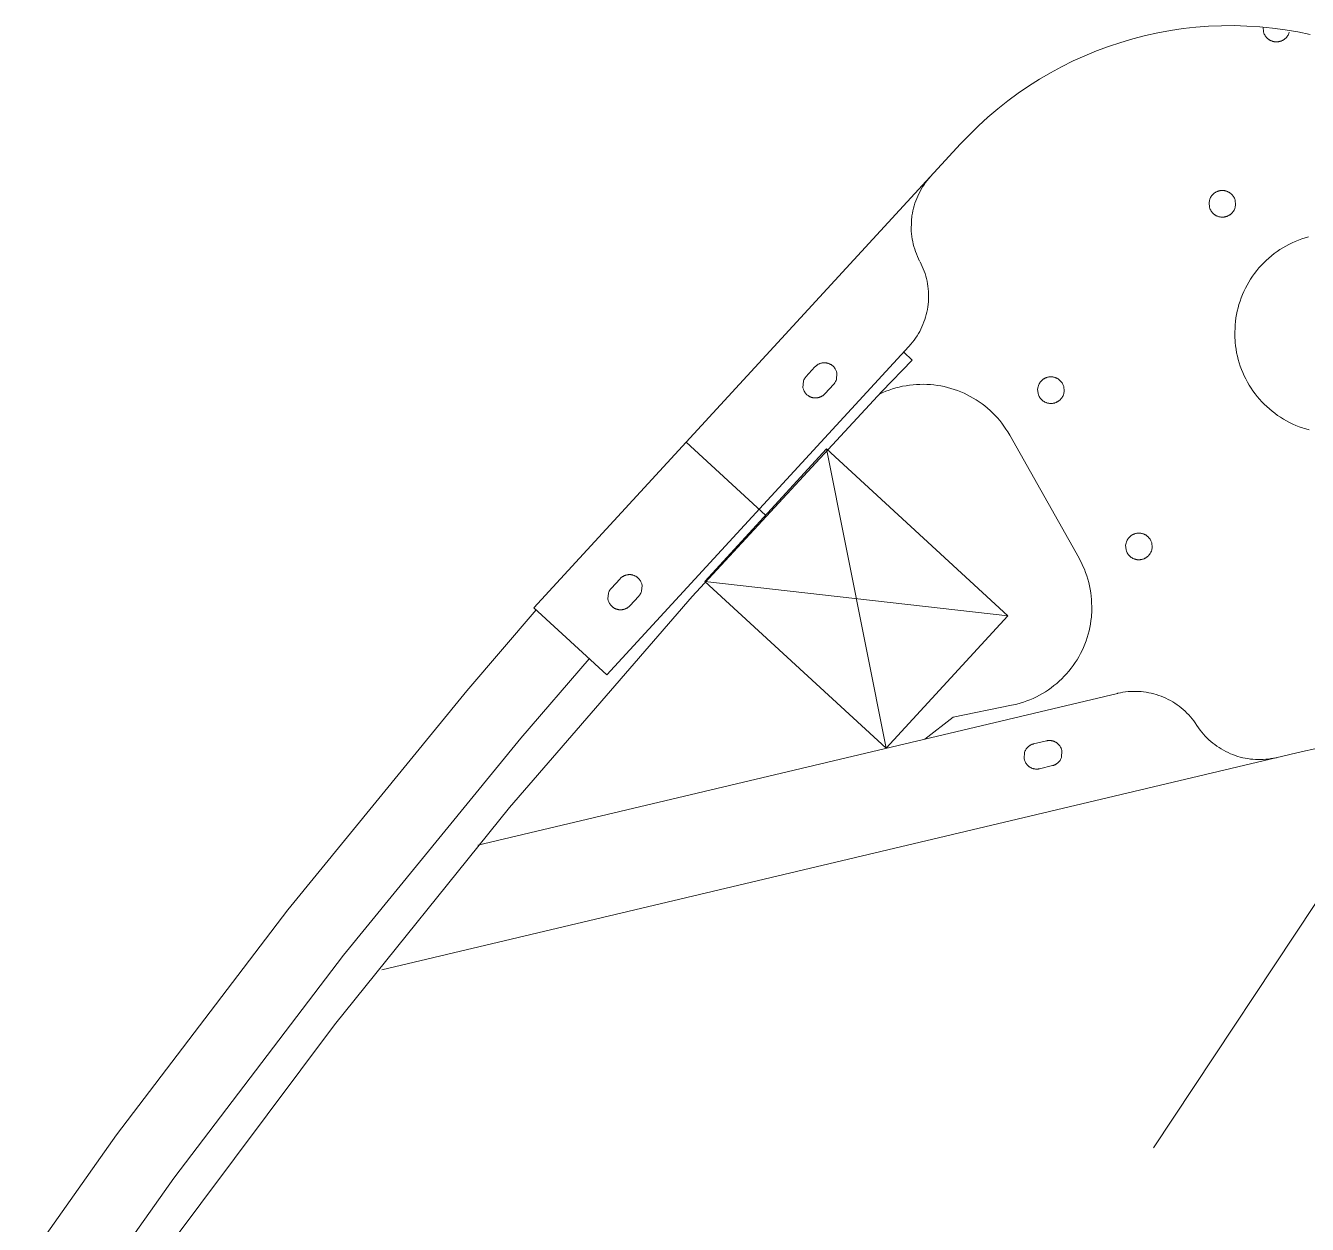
# Model space of a CAD drawing. Header units: metres. Extents: x 268878 to 269469, y 6087458 to 6088814.
# Drawn here: x 269155.361 to 269156.323, y 6087917.713 to 6087918.613 of the extents above; entities that cross this region are included whole.
import ezdxf

# ---------------------------------------------------------------- set-up
doc = ezdxf.new("R2010")
doc.units = ezdxf.units.M
doc.linetypes.add('DASHED2', pattern=[0.375, 0.25, -0.125])
doc.layers.add('Cadastre Developer_SP_NEW', color=2, linetype='Continuous', lineweight=5)

msp = doc.modelspace()

# ---------------------------------------------------------------- linework, layer by layer
at = {"layer": 'Cadastre Developer_SP_NEW', "color": 251, "linetype": 'DASHED2', "lineweight": 0}
msp.add_line((269156.75996, 6087918.60412), (269154.31987, 6087914.92287), dxfattribs=at)
at = {"layer": 'Cadastre Developer_SP_NEW', "color": 251, "linetype": 'Continuous', "lineweight": 0}
for p, q in [((269155.7424, 6087918.17567), (269156.06268, 6087918.52374)), ((269155.79715, 6087918.1253), (269156.02399, 6087918.37181)), ((269156.02634, 6087918.36147), (269156.02007, 6087918.36755)), ((269155.91644, 6087918.24519), (269155.85684, 6087918.30003)), ((269155.87074, 6087918.19552), (269155.96215, 6087918.29486)), ((269155.96215, 6087918.29486), (269156.09828, 6087918.16959)), ((269156.00687, 6087918.07025), (269155.96215, 6087918.29486)), ((269156.09828, 6087918.16959), (269155.87074, 6087918.19552)), ((269156.00687, 6087918.07025), (269155.87074, 6087918.19552)), ((269155.7424, 6087918.17567), (269155.79715, 6087918.1253)), ((269156.09828, 6087918.16959), (269156.00687, 6087918.07025)), ((269156.18048, 6087918.11148), (269155.70046, 6087917.99767)), ((269156.31927, 6087918.06793), (269155.62843, 6087917.90412)), ((269156.31931, 6087918.06794), (269156.31927, 6087918.06793))]:
    msp.add_line(p, q, dxfattribs=at)
for points in [[(269156.32515, 6087918.60588, 0), (269156.31574, 6087918.60782, 0), (269156.30628, 6087918.60942, 0), (269156.29677, 6087918.61069, 0), (269156.28721, 6087918.61164, 0), (269156.27763, 6087918.61224, 0), (269156.26804, 6087918.61251, 0), (269156.25844, 6087918.61245, 0), (269156.24885, 6087918.61205, 0), (269156.23928, 6087918.61132, 0), (269156.22974, 6087918.61025, 0), (269156.22024, 6087918.60886, 0), (269156.2108, 6087918.60713, 0), (269156.20142, 6087918.60507, 0), (269156.19213, 6087918.60269, 0), (269156.18292, 6087918.59998, 0), (269156.17381, 6087918.59695, 0), (269156.16481, 6087918.59361, 0), (269156.15593, 6087918.58996, 0), (269156.14719, 6087918.586, 0), (269156.13859, 6087918.58173, 0), (269156.13015, 6087918.57717, 0), (269156.12186, 6087918.57231, 0), (269156.11376, 6087918.56717, 0), (269156.10584, 6087918.56176, 0), (269156.09811, 6087918.55606, 0), (269156.09058, 6087918.5501, 0), (269156.08327, 6087918.54388, 0), (269156.07618, 6087918.53742, 0), (269156.06932, 6087918.5307, 0), (269156.0627, 6087918.52375, 0), (269156.06268, 6087918.52374, 0)], [(269156.28984, 6087918.61141, 0), (269156.28982, 6087918.61124, 0), (269156.28979, 6087918.6109, 0), (269156.28978, 6087918.61055, 0), (269156.28978, 6087918.6102, 0), (269156.28979, 6087918.60985, 0), (269156.28981, 6087918.6095, 0), (269156.28985, 6087918.60915, 0), (269156.28989, 6087918.60881, 0), (269156.28995, 6087918.60846, 0), (269156.29002, 6087918.60812, 0), (269156.29011, 6087918.60778, 0), (269156.2902, 6087918.60745, 0), (269156.29031, 6087918.60711, 0), (269156.29043, 6087918.60679, 0), (269156.29056, 6087918.60646, 0), (269156.2907, 6087918.60614, 0), (269156.29085, 6087918.60583, 0), (269156.29101, 6087918.60552, 0), (269156.29118, 6087918.60522, 0), (269156.29137, 6087918.60492, 0), (269156.29156, 6087918.60463, 0), (269156.29177, 6087918.60435, 0), (269156.29198, 6087918.60407, 0), (269156.2922, 6087918.6038, 0), (269156.29243, 6087918.60354, 0), (269156.29268, 6087918.60329, 0), (269156.29293, 6087918.60304, 0), (269156.29318, 6087918.60281, 0), (269156.29345, 6087918.60258, 0), (269156.29372, 6087918.60237, 0), (269156.29401, 6087918.60216, 0), (269156.29429, 6087918.60197, 0), (269156.29459, 6087918.60178, 0), (269156.29489, 6087918.6016, 0), (269156.2952, 6087918.60144, 0), (269156.29551, 6087918.60128, 0), (269156.29583, 6087918.60114, 0), (269156.29615, 6087918.60101, 0), (269156.29648, 6087918.60089, 0), (269156.29681, 6087918.60078, 0), (269156.29715, 6087918.60068, 0), (269156.29749, 6087918.60059, 0), (269156.29783, 6087918.60052, 0), (269156.29817, 6087918.60046, 0), (269156.29852, 6087918.60041, 0), (269156.29886, 6087918.60037, 0), (269156.29921, 6087918.60034, 0), (269156.29956, 6087918.60033, 0), (269156.29991, 6087918.60033, 0), (269156.30026, 6087918.60034, 0), (269156.30061, 6087918.60036, 0), (269156.30095, 6087918.6004, 0), (269156.3013, 6087918.60044, 0), (269156.30164, 6087918.6005, 0), (269156.30198, 6087918.60057, 0), (269156.30232, 6087918.60066, 0), (269156.30266, 6087918.60075, 0), (269156.30299, 6087918.60086, 0), (269156.30332, 6087918.60098, 0), (269156.30364, 6087918.60111, 0), (269156.30396, 6087918.60125, 0), (269156.30428, 6087918.6014, 0), (269156.30459, 6087918.60156, 0), (269156.30489, 6087918.60173, 0), (269156.30519, 6087918.60192, 0), (269156.30548, 6087918.60211, 0), (269156.30576, 6087918.60231, 0), (269156.30604, 6087918.60253, 0), (269156.30631, 6087918.60275, 0), (269156.30657, 6087918.60298, 0), (269156.30682, 6087918.60323, 0), (269156.30706, 6087918.60348, 0), (269156.3073, 6087918.60373, 0), (269156.30752, 6087918.604, 0), (269156.30774, 6087918.60427, 0), (269156.30794, 6087918.60456, 0), (269156.30814, 6087918.60484, 0), (269156.30833, 6087918.60514, 0), (269156.3085, 6087918.60544, 0), (269156.30867, 6087918.60575, 0), (269156.30882, 6087918.60606, 0), (269156.30897, 6087918.60638, 0), (269156.3091, 6087918.6067, 0), (269156.30922, 6087918.60703, 0), (269156.30933, 6087918.60736, 0), (269156.30943, 6087918.6077, 0), (269156.30951, 6087918.60804, 0), (269156.30959, 6087918.60838, 0), (269156.30965, 6087918.60872, 0), (269156.30967, 6087918.60888, 0)], [(269156.04034, 6087918.49946, 0), (269156.04013, 6087918.49923, 0), (269156.03885, 6087918.49777, 0), (269156.03762, 6087918.49626, 0), (269156.03644, 6087918.49472, 0), (269156.03532, 6087918.49313, 0), (269156.03425, 6087918.49151, 0), (269156.03324, 6087918.48985, 0), (269156.03229, 6087918.48816, 0), (269156.0314, 6087918.48643, 0), (269156.03057, 6087918.48467, 0), (269156.0298, 6087918.48289, 0), (269156.0291, 6087918.48108, 0), (269156.02845, 6087918.47925, 0), (269156.02788, 6087918.47739, 0), (269156.02736, 6087918.47552, 0), (269156.02692, 6087918.47363, 0), (269156.02654, 6087918.47172, 0), (269156.02622, 6087918.46981, 0), (269156.02598, 6087918.46788, 0), (269156.0258, 6087918.46595, 0), (269156.02568, 6087918.46401, 0), (269156.02564, 6087918.46207, 0), (269156.02566, 6087918.46012, 0), (269156.02576, 6087918.45818, 0), (269156.02591, 6087918.45625, 0), (269156.02614, 6087918.45432, 0), (269156.02644, 6087918.4524, 0), (269156.0268, 6087918.45049, 0), (269156.02722, 6087918.4486, 0), (269156.02772, 6087918.44672, 0), (269156.02827, 6087918.44486, 0), (269156.0289, 6087918.44302, 0), (269156.02958, 6087918.4412, 0), (269156.03033, 6087918.43941, 0), (269156.03114, 6087918.43764, 0), (269156.03202, 6087918.43591, 0), (269156.03216, 6087918.43563, 0)], [(269156.25612, 6087918.46931, 0), (269156.25628, 6087918.46926, 0), (269156.25662, 6087918.46916, 0), (269156.25696, 6087918.46908, 0), (269156.2573, 6087918.46901, 0), (269156.25764, 6087918.46895, 0), (269156.25799, 6087918.4689, 0), (269156.25834, 6087918.46886, 0), (269156.25868, 6087918.46884, 0), (269156.25903, 6087918.46883, 0), (269156.25938, 6087918.46883, 0), (269156.25973, 6087918.46885, 0), (269156.26008, 6087918.46887, 0), (269156.26043, 6087918.46891, 0), (269156.26077, 6087918.46896, 0), (269156.26112, 6087918.46902, 0), (269156.26146, 6087918.46909, 0), (269156.2618, 6087918.46918, 0), (269156.26213, 6087918.46928, 0), (269156.26246, 6087918.46939, 0), (269156.26279, 6087918.46951, 0), (269156.26311, 6087918.46964, 0), (269156.26343, 6087918.46978, 0), (269156.26374, 6087918.46994, 0), (269156.26405, 6087918.4701, 0), (269156.26435, 6087918.47028, 0), (269156.26465, 6087918.47046, 0), (269156.26494, 6087918.47066, 0), (269156.26522, 6087918.47086, 0), (269156.26549, 6087918.47108, 0), (269156.26576, 6087918.47131, 0), (269156.26602, 6087918.47154, 0), (269156.26627, 6087918.47178, 0), (269156.26651, 6087918.47204, 0), (269156.26674, 6087918.4723, 0), (269156.26697, 6087918.47256, 0), (269156.26718, 6087918.47284, 0), (269156.26738, 6087918.47312, 0), (269156.26758, 6087918.47341, 0), (269156.26776, 6087918.47371, 0), (269156.26794, 6087918.47401, 0), (269156.2681, 6087918.47432, 0), (269156.26825, 6087918.47464, 0), (269156.26839, 6087918.47496, 0), (269156.26852, 6087918.47528, 0), (269156.26864, 6087918.47561, 0), (269156.26875, 6087918.47594, 0), (269156.26884, 6087918.47628, 0), (269156.26892, 6087918.47662, 0), (269156.269, 6087918.47696, 0), (269156.26905, 6087918.4773, 0), (269156.2691, 6087918.47765, 0), (269156.26914, 6087918.47799, 0), (269156.26916, 6087918.47834, 0), (269156.26917, 6087918.47869, 0), (269156.26917, 6087918.47904, 0), (269156.26916, 6087918.47939, 0), (269156.26913, 6087918.47974, 0), (269156.26909, 6087918.48008, 0), (269156.26904, 6087918.48043, 0), (269156.26898, 6087918.48077, 0), (269156.26891, 6087918.48111, 0), (269156.26882, 6087918.48145, 0), (269156.26872, 6087918.48179, 0), (269156.26862, 6087918.48212, 0), (269156.26849, 6087918.48245, 0), (269156.26836, 6087918.48277, 0), (269156.26822, 6087918.48309, 0), (269156.26807, 6087918.4834, 0), (269156.2679, 6087918.48371, 0), (269156.26772, 6087918.48401, 0), (269156.26754, 6087918.48431, 0), (269156.26734, 6087918.48459, 0), (269156.26714, 6087918.48488, 0), (269156.26692, 6087918.48515, 0), (269156.2667, 6087918.48542, 0), (269156.26646, 6087918.48568, 0), (269156.26622, 6087918.48593, 0), (269156.26597, 6087918.48617, 0), (269156.2657, 6087918.4864, 0), (269156.26544, 6087918.48662, 0), (269156.26516, 6087918.48684, 0), (269156.26488, 6087918.48704, 0), (269156.26459, 6087918.48724, 0), (269156.26429, 6087918.48742, 0), (269156.26399, 6087918.48759, 0), (269156.26368, 6087918.48776, 0), (269156.26337, 6087918.48791, 0), (269156.26305, 6087918.48805, 0), (269156.26272, 6087918.48818, 0), (269156.26239, 6087918.4883, 0), (269156.26206, 6087918.4884, 0), (269156.26172, 6087918.4885, 0), (269156.26139, 6087918.48858, 0), (269156.26104, 6087918.48865, 0), (269156.2607, 6087918.48871, 0), (269156.26035, 6087918.48876, 0), (269156.26001, 6087918.48879, 0), (269156.25966, 6087918.48882, 0), (269156.25931, 6087918.48883, 0), (269156.25896, 6087918.48883, 0), (269156.25861, 6087918.48881, 0), (269156.25826, 6087918.48879, 0), (269156.25792, 6087918.48875, 0), (269156.25757, 6087918.4887, 0), (269156.25723, 6087918.48864, 0), (269156.25689, 6087918.48856, 0), (269156.25655, 6087918.48848, 0), (269156.25621, 6087918.48838, 0), (269156.25588, 6087918.48827, 0), (269156.25555, 6087918.48815, 0), (269156.25523, 6087918.48802, 0), (269156.25491, 6087918.48788, 0), (269156.2546, 6087918.48772, 0), (269156.25429, 6087918.48756, 0), (269156.25399, 6087918.48738, 0), (269156.2537, 6087918.4872, 0), (269156.25341, 6087918.487, 0), (269156.25312, 6087918.48679, 0), (269156.25285, 6087918.48658, 0), (269156.25258, 6087918.48635, 0), (269156.25233, 6087918.48612, 0), (269156.25208, 6087918.48587, 0), (269156.25183, 6087918.48562, 0), (269156.2516, 6087918.48536, 0), (269156.25138, 6087918.48509, 0), (269156.25116, 6087918.48482, 0), (269156.25096, 6087918.48454, 0), (269156.25077, 6087918.48425, 0), (269156.25058, 6087918.48395, 0), (269156.25041, 6087918.48365, 0), (269156.25025, 6087918.48334, 0), (269156.25009, 6087918.48302, 0), (269156.24995, 6087918.4827, 0), (269156.24982, 6087918.48238, 0), (269156.2497, 6087918.48205, 0), (269156.2496, 6087918.48172, 0), (269156.2495, 6087918.48138, 0), (269156.24942, 6087918.48104, 0), (269156.24935, 6087918.4807, 0), (269156.24929, 6087918.48036, 0), (269156.24924, 6087918.48001, 0), (269156.24921, 6087918.47966, 0), (269156.24918, 6087918.47932, 0), (269156.24917, 6087918.47897, 0), (269156.24917, 6087918.47862, 0), (269156.24919, 6087918.47827, 0), (269156.24921, 6087918.47792, 0), (269156.24925, 6087918.47757, 0), (269156.2493, 6087918.47723, 0), (269156.24936, 6087918.47689, 0), (269156.24944, 6087918.47654, 0), (269156.24952, 6087918.47621, 0), (269156.24962, 6087918.47587, 0), (269156.24973, 6087918.47554, 0), (269156.24985, 6087918.47521, 0), (269156.24998, 6087918.47489, 0), (269156.25012, 6087918.47457, 0), (269156.25028, 6087918.47426, 0), (269156.25044, 6087918.47395, 0), (269156.25062, 6087918.47365, 0), (269156.25081, 6087918.47335, 0), (269156.251, 6087918.47306, 0), (269156.25121, 6087918.47278, 0), (269156.25142, 6087918.47251, 0), (269156.25165, 6087918.47224, 0), (269156.25188, 6087918.47198, 0), (269156.25213, 6087918.47173, 0), (269156.25238, 6087918.47149, 0), (269156.25264, 6087918.47126, 0), (269156.25291, 6087918.47103, 0), (269156.25318, 6087918.47082, 0), (269156.25347, 6087918.47062, 0), (269156.25376, 6087918.47042, 0), (269156.25405, 6087918.47024, 0), (269156.25436, 6087918.47007, 0), (269156.25466, 6087918.4699, 0), (269156.25498, 6087918.46975, 0), (269156.2553, 6087918.46961, 0), (269156.25562, 6087918.46948, 0), (269156.25595, 6087918.46936, 0), (269156.25612, 6087918.46931, 0)], [(269156.3238, 6087918.45406, 0), (269156.32128, 6087918.45333, 0), (269156.31879, 6087918.45251, 0), (269156.31634, 6087918.45161, 0), (269156.31391, 6087918.45062, 0), (269156.31153, 6087918.44954, 0), (269156.30918, 6087918.44839, 0), (269156.30687, 6087918.44715, 0), (269156.30461, 6087918.44583, 0), (269156.30239, 6087918.44444, 0), (269156.30023, 6087918.44296, 0), (269156.29812, 6087918.44142, 0), (269156.29606, 6087918.4398, 0), (269156.29406, 6087918.43811, 0), (269156.29212, 6087918.43635, 0), (269156.29024, 6087918.43452, 0), (269156.28843, 6087918.43263, 0), (269156.28669, 6087918.43068, 0), (269156.28501, 6087918.42867, 0), (269156.28341, 6087918.4266, 0), (269156.28188, 6087918.42448, 0), (269156.28042, 6087918.4223, 0), (269156.27904, 6087918.42008, 0), (269156.27774, 6087918.41781, 0), (269156.27652, 6087918.41549, 0), (269156.27538, 6087918.41313, 0), (269156.27433, 6087918.41074, 0), (269156.27335, 6087918.40831, 0), (269156.27247, 6087918.40584, 0), (269156.27167, 6087918.40335, 0), (269156.27096, 6087918.40083, 0), (269156.27033, 6087918.39829, 0), (269156.2698, 6087918.39573, 0), (269156.26935, 6087918.39315, 0), (269156.269, 6087918.39055, 0), (269156.26873, 6087918.38795, 0), (269156.26856, 6087918.38534, 0), (269156.26848, 6087918.38272, 0), (269156.26849, 6087918.3801, 0), (269156.26859, 6087918.37749, 0), (269156.26878, 6087918.37488, 0), (269156.26906, 6087918.37227, 0), (269156.26944, 6087918.36968, 0), (269156.2699, 6087918.36711, 0), (269156.27045, 6087918.36455, 0), (269156.2711, 6087918.36201, 0), (269156.27183, 6087918.3595, 0), (269156.27265, 6087918.35701, 0), (269156.27355, 6087918.35455, 0), (269156.27454, 6087918.35213, 0), (269156.27561, 6087918.34974, 0), (269156.27677, 6087918.34739, 0), (269156.27801, 6087918.34509, 0), (269156.27932, 6087918.34282, 0), (269156.28072, 6087918.34061, 0), (269156.28219, 6087918.33844, 0), (269156.28374, 6087918.33633, 0), (269156.28536, 6087918.33427, 0), (269156.28705, 6087918.33227, 0), (269156.28881, 6087918.33034, 0), (269156.29063, 6087918.32846, 0), (269156.29252, 6087918.32665, 0), (269156.29447, 6087918.3249, 0), (269156.29648, 6087918.32323, 0), (269156.29855, 6087918.32162, 0), (269156.30068, 6087918.32009, 0), (269156.30285, 6087918.31864, 0), (269156.30508, 6087918.31726, 0), (269156.30735, 6087918.31596, 0), (269156.30967, 6087918.31474, 0), (269156.31202, 6087918.3136, 0), (269156.31442, 6087918.31254, 0), (269156.31685, 6087918.31157, 0), (269156.31931, 6087918.31068, 0), (269156.32055, 6087918.31027, 0)], [(269156.02399, 6087918.37181, 0), (269156.0242, 6087918.37204, 0), (269156.02548, 6087918.3735, 0), (269156.02671, 6087918.375, 0), (269156.02789, 6087918.37655, 0), (269156.02901, 6087918.37813, 0), (269156.03007, 6087918.37976, 0), (269156.03108, 6087918.38142, 0), (269156.03203, 6087918.38311, 0), (269156.03292, 6087918.38484, 0), (269156.03376, 6087918.38659, 0), (269156.03452, 6087918.38838, 0), (269156.03523, 6087918.39019, 0), (269156.03587, 6087918.39202, 0), (269156.03645, 6087918.39387, 0), (269156.03696, 6087918.39575, 0), (269156.03741, 6087918.39764, 0), (269156.03779, 6087918.39954, 0), (269156.0381, 6087918.40146, 0), (269156.03835, 6087918.40339, 0), (269156.03853, 6087918.40532, 0), (269156.03864, 6087918.40726, 0), (269156.03868, 6087918.4092, 0), (269156.03866, 6087918.41114, 0), (269156.03857, 6087918.41308, 0), (269156.03841, 6087918.41502, 0), (269156.03818, 6087918.41695, 0), (269156.03789, 6087918.41887, 0), (269156.03753, 6087918.42078, 0), (269156.0371, 6087918.42267, 0), (269156.03661, 6087918.42455, 0), (269156.03605, 6087918.42641, 0), (269156.03543, 6087918.42825, 0), (269156.03474, 6087918.43007, 0), (269156.03399, 6087918.43186, 0), (269156.03318, 6087918.43362, 0), (269156.03231, 6087918.43536, 0), (269156.03216, 6087918.43563, 0)], [(269154.032, 6087914.74309, 0), (269154.83016, 6087916.57693, 0), (269154.84333, 6087916.60697, 0), (269154.93129, 6087916.79703, 0), (269155.02583, 6087916.98391, 0), (269155.12683, 6087917.16737, 0), (269155.23417, 6087917.3472, 0), (269155.34773, 6087917.52317, 0), (269155.46735, 6087917.69507, 0), (269155.59291, 6087917.8627, 0), (269155.72423, 6087918.02583, 0), (269155.86117, 6087918.18429, 0), (269156.00356, 6087918.33787, 0), (269156.02634, 6087918.36147, 0)], [(269155.96087, 6087918.33624, 0), (269155.96075, 6087918.33612, 0), (269155.96052, 6087918.33588, 0), (269155.96027, 6087918.33565, 0), (269155.96002, 6087918.33543, 0), (269155.95976, 6087918.33522, 0), (269155.9595, 6087918.33501, 0), (269155.95923, 6087918.33482, 0), (269155.95895, 6087918.33464, 0), (269155.95866, 6087918.33446, 0), (269155.95837, 6087918.3343, 0), (269155.95807, 6087918.33414, 0), (269155.95777, 6087918.334, 0), (269155.95746, 6087918.33387, 0), (269155.95715, 6087918.33375, 0), (269155.95684, 6087918.33364, 0), (269155.95652, 6087918.33354, 0), (269155.95619, 6087918.33345, 0), (269155.95587, 6087918.33337, 0), (269155.95554, 6087918.3333, 0), (269155.95521, 6087918.33325, 0), (269155.95488, 6087918.33321, 0), (269155.95455, 6087918.33317, 0), (269155.95421, 6087918.33315, 0), (269155.95388, 6087918.33315, 0), (269155.95354, 6087918.33315, 0), (269155.95321, 6087918.33317, 0), (269155.95288, 6087918.33319, 0), (269155.95254, 6087918.33323, 0), (269155.95221, 6087918.33328, 0), (269155.95188, 6087918.33334, 0), (269155.95156, 6087918.33342, 0), (269155.95123, 6087918.3335, 0), (269155.95091, 6087918.3336, 0), (269155.9506, 6087918.3337, 0), (269155.95028, 6087918.33382, 0), (269155.94997, 6087918.33395, 0), (269155.94967, 6087918.33409, 0), (269155.94937, 6087918.33424, 0), (269155.94908, 6087918.3344, 0), (269155.94879, 6087918.33457, 0), (269155.94851, 6087918.33475, 0), (269155.94823, 6087918.33494, 0), (269155.94796, 6087918.33514, 0), (269155.9477, 6087918.33535, 0), (269155.94745, 6087918.33557, 0), (269155.9472, 6087918.33579, 0), (269155.94696, 6087918.33603, 0), (269155.94674, 6087918.33627, 0), (269155.94651, 6087918.33652, 0), (269155.9463, 6087918.33678, 0), (269155.9461, 6087918.33705, 0), (269155.94591, 6087918.33732, 0), (269155.94572, 6087918.3376, 0), (269155.94555, 6087918.33788, 0), (269155.94538, 6087918.33817, 0), (269155.94523, 6087918.33847, 0), (269155.94509, 6087918.33877, 0), (269155.94495, 6087918.33908, 0), (269155.94483, 6087918.33939, 0), (269155.94472, 6087918.33971, 0), (269155.94462, 6087918.34003, 0), (269155.94453, 6087918.34035, 0), (269155.94445, 6087918.34067, 0), (269155.94439, 6087918.341, 0), (269155.94433, 6087918.34133, 0), (269155.94429, 6087918.34166, 0), (269155.94426, 6087918.342, 0), (269155.94424, 6087918.34233, 0), (269155.94423, 6087918.34267, 0), (269155.94423, 6087918.343, 0), (269155.94425, 6087918.34333, 0), (269155.94428, 6087918.34367, 0), (269155.94432, 6087918.344, 0), (269155.94437, 6087918.34433, 0), (269155.94443, 6087918.34466, 0), (269155.9445, 6087918.34499, 0), (269155.94458, 6087918.34531, 0), (269155.94468, 6087918.34563, 0), (269155.94479, 6087918.34595, 0), (269155.9449, 6087918.34626, 0), (269155.94503, 6087918.34657, 0), (269155.94517, 6087918.34687, 0), (269155.94532, 6087918.34717, 0), (269155.94548, 6087918.34747, 0), (269155.94565, 6087918.34775, 0), (269155.94583, 6087918.34804, 0), (269155.94602, 6087918.34831, 0), (269155.94622, 6087918.34858, 0), (269155.94643, 6087918.34884, 0), (269155.94665, 6087918.34909, 0), (269155.94676, 6087918.34922, 0), (269155.95342, 6087918.35645, 0), (269155.95353, 6087918.35658, 0), (269155.95377, 6087918.35681, 0), (269155.95401, 6087918.35704, 0), (269155.95426, 6087918.35727, 0), (269155.95452, 6087918.35748, 0), (269155.95479, 6087918.35768, 0), (269155.95506, 6087918.35787, 0), (269155.95534, 6087918.35806, 0), (269155.95563, 6087918.35823, 0), (269155.95592, 6087918.3584, 0), (269155.95621, 6087918.35855, 0), (269155.95652, 6087918.35869, 0), (269155.95682, 6087918.35883, 0), (269155.95713, 6087918.35895, 0), (269155.95745, 6087918.35906, 0), (269155.95777, 6087918.35916, 0), (269155.95809, 6087918.35925, 0), (269155.95842, 6087918.35933, 0), (269155.95875, 6087918.35939, 0), (269155.95908, 6087918.35945, 0), (269155.95941, 6087918.35949, 0), (269155.95974, 6087918.35952, 0), (269155.96007, 6087918.35954, 0), (269155.96041, 6087918.35955, 0), (269155.96074, 6087918.35955, 0), (269155.96108, 6087918.35953, 0), (269155.96141, 6087918.3595, 0), (269155.96174, 6087918.35946, 0), (269155.96207, 6087918.35941, 0), (269155.9624, 6087918.35935, 0), (269155.96273, 6087918.35928, 0), (269155.96305, 6087918.3592, 0), (269155.96337, 6087918.3591, 0), (269155.96369, 6087918.35899, 0), (269155.964, 6087918.35887, 0), (269155.96431, 6087918.35875, 0), (269155.96462, 6087918.35861, 0), (269155.96492, 6087918.35846, 0), (269155.96521, 6087918.3583, 0), (269155.9655, 6087918.35813, 0), (269155.96578, 6087918.35795, 0), (269155.96605, 6087918.35776, 0), (269155.96632, 6087918.35756, 0), (269155.96658, 6087918.35735, 0), (269155.96684, 6087918.35713, 0), (269155.96708, 6087918.3569, 0), (269155.96732, 6087918.35667, 0), (269155.96755, 6087918.35643, 0), (269155.96777, 6087918.35617, 0), (269155.96799, 6087918.35592, 0), (269155.96819, 6087918.35565, 0), (269155.96838, 6087918.35538, 0), (269155.96857, 6087918.3551, 0), (269155.96874, 6087918.35481, 0), (269155.9689, 6087918.35452, 0), (269155.96906, 6087918.35422, 0), (269155.9692, 6087918.35392, 0), (269155.96933, 6087918.35361, 0), (269155.96946, 6087918.3533, 0), (269155.96957, 6087918.35299, 0), (269155.96967, 6087918.35267, 0), (269155.96976, 6087918.35235, 0), (269155.96983, 6087918.35202, 0), (269155.9699, 6087918.35169, 0), (269155.96995, 6087918.35136, 0), (269155.97, 6087918.35103, 0), (269155.97003, 6087918.3507, 0), (269155.97005, 6087918.35036, 0), (269155.97006, 6087918.35003, 0), (269155.97005, 6087918.34969, 0), (269155.97004, 6087918.34936, 0), (269155.97001, 6087918.34903, 0), (269155.96997, 6087918.34869, 0), (269155.96992, 6087918.34836, 0), (269155.96986, 6087918.34804, 0), (269155.96979, 6087918.34771, 0), (269155.9697, 6087918.34738, 0), (269155.96961, 6087918.34706, 0), (269155.9695, 6087918.34675, 0), (269155.96938, 6087918.34643, 0), (269155.96925, 6087918.34613, 0), (269155.96911, 6087918.34582, 0), (269155.96896, 6087918.34552, 0), (269155.9688, 6087918.34523, 0), (269155.96863, 6087918.34494, 0), (269155.96845, 6087918.34466, 0), (269155.96826, 6087918.34438, 0), (269155.96806, 6087918.34412, 0), (269155.96785, 6087918.34385, 0), (269155.96764, 6087918.3436, 0), (269155.96752, 6087918.34348, 0), (269155.96087, 6087918.33624, 0)], [(269156.03592, 6087918.07721, 0), (269156.05707, 6087918.0937, 0), (269156.10106, 6087918.10255, 0), (269156.10234, 6087918.10282, 0), (269156.10489, 6087918.10343, 0), (269156.10741, 6087918.10412, 0), (269156.10991, 6087918.1049, 0), (269156.11238, 6087918.10577, 0), (269156.11482, 6087918.10673, 0), (269156.11722, 6087918.10776, 0), (269156.11959, 6087918.10889, 0), (269156.12191, 6087918.11009, 0), (269156.12419, 6087918.11138, 0), (269156.12643, 6087918.11274, 0), (269156.12861, 6087918.11418, 0), (269156.13075, 6087918.11569, 0), (269156.13283, 6087918.11728, 0), (269156.13485, 6087918.11894, 0), (269156.13682, 6087918.12068, 0), (269156.13872, 6087918.12247, 0), (269156.14056, 6087918.12434, 0), (269156.14233, 6087918.12626, 0), (269156.14403, 6087918.12825, 0), (269156.14567, 6087918.1303, 0), (269156.14723, 6087918.1324, 0), (269156.14872, 6087918.13455, 0), (269156.15013, 6087918.13676, 0), (269156.15146, 6087918.13901, 0), (269156.15272, 6087918.14131, 0), (269156.15389, 6087918.14365, 0), (269156.15498, 6087918.14603, 0), (269156.15599, 6087918.14844, 0), (269156.15691, 6087918.15089, 0), (269156.15774, 6087918.15337, 0), (269156.15849, 6087918.15588, 0), (269156.15915, 6087918.15842, 0), (269156.15973, 6087918.16097, 0), (269156.16021, 6087918.16354, 0), (269156.1606, 6087918.16613, 0), (269156.1609, 6087918.16873, 0), (269156.16111, 6087918.17134, 0), (269156.16123, 6087918.17396, 0), (269156.16126, 6087918.17657, 0), (269156.1612, 6087918.17919, 0), (269156.16104, 6087918.18181, 0), (269156.1608, 6087918.18441, 0), (269156.16046, 6087918.18701, 0), (269156.16003, 6087918.18959, 0), (269156.15952, 6087918.19216, 0), (269156.15891, 6087918.1947, 0), (269156.15822, 6087918.19723, 0), (269156.15744, 6087918.19973, 0), (269156.15657, 6087918.2022, 0), (269156.15561, 6087918.20463, 0), (269156.15457, 6087918.20704, 0), (269156.15345, 6087918.2094, 0), (269156.15225, 6087918.21173, 0), (269156.15162, 6087918.21287, 0), (269156.09964, 6087918.30519, 0), (269156.09953, 6087918.30539, 0), (269156.09819, 6087918.30764, 0), (269156.09679, 6087918.30985, 0), (269156.0953, 6087918.31201, 0), (269156.09374, 6087918.31411, 0), (269156.09211, 6087918.31616, 0), (269156.09041, 6087918.31815, 0), (269156.08864, 6087918.32007, 0), (269156.0868, 6087918.32194, 0), (269156.0849, 6087918.32374, 0), (269156.08294, 6087918.32547, 0), (269156.08092, 6087918.32714, 0), (269156.07884, 6087918.32873, 0), (269156.07671, 6087918.33025, 0), (269156.07452, 6087918.33169, 0), (269156.07229, 6087918.33305, 0), (269156.07001, 6087918.33434, 0), (269156.06768, 6087918.33555, 0), (269156.06532, 6087918.33667, 0), (269156.06292, 6087918.33771, 0), (269156.06048, 6087918.33867, 0), (269156.05801, 6087918.33954, 0), (269156.05552, 6087918.34033, 0), (269156.05299, 6087918.34103, 0), (269156.05045, 6087918.34163, 0), (269156.04788, 6087918.34215, 0), (269156.0453, 6087918.34258, 0), (269156.0427, 6087918.34292, 0), (269156.0401, 6087918.34317, 0), (269156.03748, 6087918.34333, 0), (269156.03487, 6087918.34339, 0), (269156.03225, 6087918.34337, 0), (269156.02963, 6087918.34325, 0), (269156.02702, 6087918.34304, 0), (269156.02442, 6087918.34275, 0), (269156.02184, 6087918.34236, 0), (269156.01926, 6087918.34188, 0), (269156.01671, 6087918.34131, 0), (269156.01417, 6087918.34065, 0), (269156.01166, 6087918.3399, 0), (269156.00918, 6087918.33907, 0), (269156.00673, 6087918.33815, 0), (269156.00431, 6087918.33715, 0), (269156.00193, 6087918.33606, 0), (269156.00173, 6087918.33596, 0)], [(269156.12746, 6087918.32949, 0), (269156.12763, 6087918.32944, 0), (269156.12797, 6087918.32935, 0), (269156.1283, 6087918.32926, 0), (269156.12865, 6087918.32919, 0), (269156.12899, 6087918.32913, 0), (269156.12934, 6087918.32908, 0), (269156.12968, 6087918.32905, 0), (269156.13003, 6087918.32903, 0), (269156.13038, 6087918.32902, 0), (269156.13073, 6087918.32902, 0), (269156.13108, 6087918.32903, 0), (269156.13143, 6087918.32906, 0), (269156.13177, 6087918.32909, 0), (269156.13212, 6087918.32914, 0), (269156.13246, 6087918.3292, 0), (269156.1328, 6087918.32928, 0), (269156.13314, 6087918.32936, 0), (269156.13348, 6087918.32946, 0), (269156.13381, 6087918.32957, 0), (269156.13414, 6087918.32969, 0), (269156.13446, 6087918.32982, 0), (269156.13478, 6087918.32997, 0), (269156.13509, 6087918.33012, 0), (269156.1354, 6087918.33029, 0), (269156.1357, 6087918.33046, 0), (269156.136, 6087918.33065, 0), (269156.13628, 6087918.33084, 0), (269156.13657, 6087918.33105, 0), (269156.13684, 6087918.33127, 0), (269156.13711, 6087918.33149, 0), (269156.13737, 6087918.33173, 0), (269156.13762, 6087918.33197, 0), (269156.13786, 6087918.33222, 0), (269156.13809, 6087918.33248, 0), (269156.13831, 6087918.33275, 0), (269156.13853, 6087918.33303, 0), (269156.13873, 6087918.33331, 0), (269156.13892, 6087918.3336, 0), (269156.13911, 6087918.3339, 0), (269156.13928, 6087918.3342, 0), (269156.13945, 6087918.33451, 0), (269156.1396, 6087918.33482, 0), (269156.13974, 6087918.33514, 0), (269156.13987, 6087918.33546, 0), (269156.13999, 6087918.33579, 0), (269156.14009, 6087918.33613, 0), (269156.14019, 6087918.33646, 0), (269156.14027, 6087918.3368, 0), (269156.14034, 6087918.33714, 0), (269156.1404, 6087918.33749, 0), (269156.14045, 6087918.33783, 0), (269156.14048, 6087918.33818, 0), (269156.14051, 6087918.33853, 0), (269156.14052, 6087918.33888, 0), (269156.14052, 6087918.33923, 0), (269156.1405, 6087918.33957, 0), (269156.14048, 6087918.33992, 0), (269156.14044, 6087918.34027, 0), (269156.14039, 6087918.34061, 0), (269156.14033, 6087918.34096, 0), (269156.14025, 6087918.3413, 0), (269156.14017, 6087918.34164, 0), (269156.14007, 6087918.34197, 0), (269156.13996, 6087918.3423, 0), (269156.13984, 6087918.34263, 0), (269156.13971, 6087918.34296, 0), (269156.13957, 6087918.34327, 0), (269156.13941, 6087918.34359, 0), (269156.13925, 6087918.34389, 0), (269156.13907, 6087918.3442, 0), (269156.13889, 6087918.34449, 0), (269156.13869, 6087918.34478, 0), (269156.13848, 6087918.34506, 0), (269156.13827, 6087918.34534, 0), (269156.13804, 6087918.3456, 0), (269156.13781, 6087918.34586, 0), (269156.13756, 6087918.34611, 0), (269156.13731, 6087918.34635, 0), (269156.13705, 6087918.34659, 0), (269156.13678, 6087918.34681, 0), (269156.13651, 6087918.34702, 0), (269156.13622, 6087918.34723, 0), (269156.13593, 6087918.34742, 0), (269156.13564, 6087918.3476, 0), (269156.13533, 6087918.34778, 0), (269156.13503, 6087918.34794, 0), (269156.13471, 6087918.34809, 0), (269156.13439, 6087918.34823, 0), (269156.13407, 6087918.34836, 0), (269156.13374, 6087918.34848, 0), (269156.13341, 6087918.34859, 0), (269156.13307, 6087918.34868, 0), (269156.13273, 6087918.34877, 0), (269156.13239, 6087918.34884, 0), (269156.13205, 6087918.3489, 0), (269156.1317, 6087918.34894, 0), (269156.13135, 6087918.34898, 0), (269156.13101, 6087918.349, 0), (269156.13066, 6087918.34901, 0), (269156.13031, 6087918.34901, 0), (269156.12996, 6087918.349, 0), (269156.12961, 6087918.34897, 0), (269156.12926, 6087918.34894, 0), (269156.12892, 6087918.34889, 0), (269156.12857, 6087918.34882, 0), (269156.12823, 6087918.34875, 0), (269156.1279, 6087918.34866, 0), (269156.12756, 6087918.34857, 0), (269156.12723, 6087918.34846, 0), (269156.1269, 6087918.34834, 0), (269156.12658, 6087918.3482, 0), (269156.12626, 6087918.34806, 0), (269156.12595, 6087918.34791, 0), (269156.12564, 6087918.34774, 0), (269156.12534, 6087918.34757, 0), (269156.12504, 6087918.34738, 0), (269156.12475, 6087918.34718, 0), (269156.12447, 6087918.34698, 0), (269156.1242, 6087918.34676, 0), (269156.12393, 6087918.34654, 0), (269156.12367, 6087918.3463, 0), (269156.12342, 6087918.34606, 0), (269156.12318, 6087918.34581, 0), (269156.12295, 6087918.34555, 0), (269156.12272, 6087918.34528, 0), (269156.12251, 6087918.345, 0), (269156.12231, 6087918.34472, 0), (269156.12211, 6087918.34443, 0), (269156.12193, 6087918.34413, 0), (269156.12175, 6087918.34383, 0), (269156.12159, 6087918.34352, 0), (269156.12144, 6087918.34321, 0), (269156.1213, 6087918.34289, 0), (269156.12117, 6087918.34256, 0), (269156.12105, 6087918.34224, 0), (269156.12094, 6087918.3419, 0), (269156.12085, 6087918.34157, 0), (269156.12077, 6087918.34123, 0), (269156.1207, 6087918.34089, 0), (269156.12064, 6087918.34054, 0), (269156.12059, 6087918.3402, 0), (269156.12055, 6087918.33985, 0), (269156.12053, 6087918.3395, 0), (269156.12052, 6087918.33915, 0), (269156.12052, 6087918.3388, 0), (269156.12053, 6087918.33845, 0), (269156.12056, 6087918.33811, 0), (269156.1206, 6087918.33776, 0), (269156.12065, 6087918.33741, 0), (269156.12071, 6087918.33707, 0), (269156.12078, 6087918.33673, 0), (269156.12087, 6087918.33639, 0), (269156.12097, 6087918.33606, 0), (269156.12108, 6087918.33572, 0), (269156.1212, 6087918.3354, 0), (269156.12133, 6087918.33507, 0), (269156.12147, 6087918.33475, 0), (269156.12163, 6087918.33444, 0), (269156.12179, 6087918.33413, 0), (269156.12197, 6087918.33383, 0), (269156.12215, 6087918.33354, 0), (269156.12235, 6087918.33325, 0), (269156.12255, 6087918.33297, 0), (269156.12277, 6087918.33269, 0), (269156.123, 6087918.33243, 0), (269156.12323, 6087918.33217, 0), (269156.12347, 6087918.33192, 0), (269156.12373, 6087918.33168, 0), (269156.12399, 6087918.33144, 0), (269156.12425, 6087918.33122, 0), (269156.12453, 6087918.33101, 0), (269156.12481, 6087918.3308, 0), (269156.1251, 6087918.33061, 0), (269156.1254, 6087918.33042, 0), (269156.1257, 6087918.33025, 0), (269156.12601, 6087918.33009, 0), (269156.12633, 6087918.32994, 0), (269156.12664, 6087918.32979, 0), (269156.12697, 6087918.32967, 0), (269156.1273, 6087918.32955, 0), (269156.12746, 6087918.32949, 0)], [(269156.32055, 6087918.31027, 0), (269156.3218, 6087918.30988, 0), (269156.32432, 6087918.30917, 0)], [(269156.19349, 6087918.21222, 0), (269156.19366, 6087918.21216, 0), (269156.194, 6087918.21207, 0), (269156.19433, 6087918.21199, 0), (269156.19468, 6087918.21191, 0), (269156.19502, 6087918.21185, 0), (269156.19537, 6087918.21181, 0), (269156.19571, 6087918.21177, 0), (269156.19606, 6087918.21175, 0), (269156.19641, 6087918.21174, 0), (269156.19676, 6087918.21174, 0), (269156.19711, 6087918.21175, 0), (269156.19746, 6087918.21178, 0), (269156.1978, 6087918.21182, 0), (269156.19815, 6087918.21187, 0), (269156.19849, 6087918.21193, 0), (269156.19883, 6087918.212, 0), (269156.19917, 6087918.21209, 0), (269156.19951, 6087918.21218, 0), (269156.19984, 6087918.21229, 0), (269156.20017, 6087918.21241, 0), (269156.20049, 6087918.21255, 0), (269156.20081, 6087918.21269, 0), (269156.20112, 6087918.21284, 0), (269156.20143, 6087918.21301, 0), (269156.20173, 6087918.21318, 0), (269156.20203, 6087918.21337, 0), (269156.20231, 6087918.21357, 0), (269156.2026, 6087918.21377, 0), (269156.20287, 6087918.21399, 0), (269156.20314, 6087918.21421, 0), (269156.2034, 6087918.21445, 0), (269156.20365, 6087918.21469, 0), (269156.20389, 6087918.21494, 0), (269156.20412, 6087918.2152, 0), (269156.20434, 6087918.21547, 0), (269156.20456, 6087918.21575, 0), (269156.20476, 6087918.21603, 0), (269156.20496, 6087918.21632, 0), (269156.20514, 6087918.21662, 0), (269156.20531, 6087918.21692, 0), (269156.20548, 6087918.21723, 0), (269156.20563, 6087918.21754, 0), (269156.20577, 6087918.21786, 0), (269156.2059, 6087918.21819, 0), (269156.20602, 6087918.21852, 0), (269156.20612, 6087918.21885, 0), (269156.20622, 6087918.21918, 0), (269156.2063, 6087918.21952, 0), (269156.20637, 6087918.21986, 0), (269156.20643, 6087918.22021, 0), (269156.20648, 6087918.22055, 0), (269156.20651, 6087918.2209, 0), (269156.20654, 6087918.22125, 0), (269156.20655, 6087918.2216, 0), (269156.20655, 6087918.22195, 0), (269156.20653, 6087918.2223, 0), (269156.20651, 6087918.22264, 0), (269156.20647, 6087918.22299, 0), (269156.20642, 6087918.22334, 0), (269156.20636, 6087918.22368, 0), (269156.20628, 6087918.22402, 0), (269156.2062, 6087918.22436, 0), (269156.2061, 6087918.2247, 0), (269156.20599, 6087918.22503, 0), (269156.20587, 6087918.22535, 0), (269156.20574, 6087918.22568, 0), (269156.2056, 6087918.226, 0), (269156.20544, 6087918.22631, 0), (269156.20528, 6087918.22662, 0), (269156.2051, 6087918.22692, 0), (269156.20492, 6087918.22721, 0), (269156.20472, 6087918.2275, 0), (269156.20451, 6087918.22778, 0), (269156.2043, 6087918.22806, 0), (269156.20407, 6087918.22832, 0), (269156.20384, 6087918.22858, 0), (269156.20359, 6087918.22883, 0), (269156.20334, 6087918.22908, 0), (269156.20308, 6087918.22931, 0), (269156.20281, 6087918.22953, 0), (269156.20254, 6087918.22975, 0), (269156.20225, 6087918.22995, 0), (269156.20196, 6087918.23014, 0), (269156.20167, 6087918.23033, 0), (269156.20137, 6087918.2305, 0), (269156.20106, 6087918.23066, 0), (269156.20074, 6087918.23082, 0), (269156.20042, 6087918.23096, 0), (269156.2001, 6087918.23109, 0), (269156.19977, 6087918.2312, 0), (269156.19944, 6087918.23131, 0), (269156.1991, 6087918.23141, 0), (269156.19876, 6087918.23149, 0), (269156.19842, 6087918.23156, 0), (269156.19808, 6087918.23162, 0), (269156.19773, 6087918.23167, 0), (269156.19738, 6087918.2317, 0), (269156.19704, 6087918.23172, 0), (269156.19669, 6087918.23174, 0), (269156.19634, 6087918.23173, 0), (269156.19599, 6087918.23172, 0), (269156.19564, 6087918.2317, 0), (269156.19529, 6087918.23166, 0), (269156.19495, 6087918.23161, 0), (269156.19461, 6087918.23155, 0), (269156.19426, 6087918.23147, 0), (269156.19393, 6087918.23139, 0), (269156.19359, 6087918.23129, 0), (269156.19326, 6087918.23118, 0), (269156.19293, 6087918.23106, 0), (269156.19261, 6087918.23093, 0), (269156.19229, 6087918.23078, 0), (269156.19198, 6087918.23063, 0), (269156.19167, 6087918.23047, 0), (269156.19137, 6087918.23029, 0), (269156.19107, 6087918.2301, 0), (269156.19078, 6087918.22991, 0), (269156.1905, 6087918.2297, 0), (269156.19023, 6087918.22949, 0), (269156.18996, 6087918.22926, 0), (269156.1897, 6087918.22903, 0), (269156.18945, 6087918.22878, 0), (269156.18921, 6087918.22853, 0), (269156.18898, 6087918.22827, 0), (269156.18875, 6087918.228, 0), (269156.18854, 6087918.22773, 0), (269156.18834, 6087918.22744, 0), (269156.18814, 6087918.22715, 0), (269156.18796, 6087918.22686, 0), (269156.18779, 6087918.22655, 0), (269156.18762, 6087918.22624, 0), (269156.18747, 6087918.22593, 0), (269156.18733, 6087918.22561, 0), (269156.1872, 6087918.22529, 0), (269156.18708, 6087918.22496, 0), (269156.18698, 6087918.22463, 0), (269156.18688, 6087918.22429, 0), (269156.1868, 6087918.22395, 0), (269156.18673, 6087918.22361, 0), (269156.18667, 6087918.22327, 0), (269156.18662, 6087918.22292, 0), (269156.18658, 6087918.22257, 0), (269156.18656, 6087918.22222, 0), (269156.18655, 6087918.22187, 0), (269156.18655, 6087918.22153, 0), (269156.18656, 6087918.22118, 0), (269156.18659, 6087918.22083, 0), (269156.18663, 6087918.22048, 0), (269156.18668, 6087918.22014, 0), (269156.18674, 6087918.21979, 0), (269156.18681, 6087918.21945, 0), (269156.1869, 6087918.21911, 0), (269156.187, 6087918.21878, 0), (269156.18711, 6087918.21845, 0), (269156.18723, 6087918.21812, 0), (269156.18736, 6087918.2178, 0), (269156.1875, 6087918.21748, 0), (269156.18766, 6087918.21716, 0), (269156.18782, 6087918.21686, 0), (269156.188, 6087918.21656, 0), (269156.18818, 6087918.21626, 0), (269156.18838, 6087918.21597, 0), (269156.18858, 6087918.21569, 0), (269156.1888, 6087918.21542, 0), (269156.18903, 6087918.21515, 0), (269156.18926, 6087918.21489, 0), (269156.1895, 6087918.21464, 0), (269156.18976, 6087918.2144, 0), (269156.19002, 6087918.21417, 0), (269156.19028, 6087918.21394, 0), (269156.19056, 6087918.21373, 0), (269156.19084, 6087918.21352, 0), (269156.19113, 6087918.21333, 0), (269156.19143, 6087918.21315, 0), (269156.19173, 6087918.21297, 0), (269156.19204, 6087918.21281, 0), (269156.19236, 6087918.21266, 0), (269156.19268, 6087918.21252, 0), (269156.193, 6087918.21239, 0), (269156.19333, 6087918.21227, 0), (269156.19349, 6087918.21222, 0)], [(269155.81461, 6087918.17729, 0), (269155.81449, 6087918.17717, 0), (269155.81426, 6087918.17693, 0), (269155.81402, 6087918.1767, 0), (269155.81376, 6087918.17648, 0), (269155.81351, 6087918.17627, 0), (269155.81324, 6087918.17607, 0), (269155.81297, 6087918.17587, 0), (269155.81269, 6087918.17569, 0), (269155.8124, 6087918.17551, 0), (269155.81211, 6087918.17535, 0), (269155.81181, 6087918.1752, 0), (269155.81151, 6087918.17505, 0), (269155.8112, 6087918.17492, 0), (269155.81089, 6087918.1748, 0), (269155.81058, 6087918.17469, 0), (269155.81026, 6087918.17459, 0), (269155.80994, 6087918.1745, 0), (269155.80961, 6087918.17442, 0), (269155.80928, 6087918.17436, 0), (269155.80895, 6087918.1743, 0), (269155.80862, 6087918.17426, 0), (269155.80829, 6087918.17423, 0), (269155.80795, 6087918.17421, 0), (269155.80762, 6087918.1742, 0), (269155.80728, 6087918.1742, 0), (269155.80695, 6087918.17422, 0), (269155.80662, 6087918.17424, 0), (269155.80629, 6087918.17428, 0), (269155.80595, 6087918.17433, 0), (269155.80563, 6087918.17439, 0), (269155.8053, 6087918.17447, 0), (269155.80498, 6087918.17455, 0), (269155.80465, 6087918.17465, 0), (269155.80434, 6087918.17475, 0), (269155.80402, 6087918.17487, 0), (269155.80372, 6087918.175, 0), (269155.80341, 6087918.17514, 0), (269155.80311, 6087918.17529, 0), (269155.80282, 6087918.17545, 0), (269155.80253, 6087918.17562, 0), (269155.80225, 6087918.1758, 0), (269155.80197, 6087918.17599, 0), (269155.80171, 6087918.17619, 0), (269155.80144, 6087918.1764, 0), (269155.80119, 6087918.17662, 0), (269155.80094, 6087918.17684, 0), (269155.80071, 6087918.17708, 0), (269155.80048, 6087918.17732, 0), (269155.80026, 6087918.17757, 0), (269155.80004, 6087918.17783, 0), (269155.79984, 6087918.1781, 0), (269155.79965, 6087918.17837, 0), (269155.79946, 6087918.17865, 0), (269155.79929, 6087918.17894, 0), (269155.79912, 6087918.17923, 0), (269155.79897, 6087918.17952, 0), (269155.79883, 6087918.17983, 0), (269155.79869, 6087918.18013, 0), (269155.79857, 6087918.18044, 0), (269155.79846, 6087918.18076, 0), (269155.79836, 6087918.18108, 0), (269155.79827, 6087918.1814, 0), (269155.79819, 6087918.18173, 0), (269155.79813, 6087918.18206, 0), (269155.79807, 6087918.18239, 0), (269155.79803, 6087918.18272, 0), (269155.798, 6087918.18305, 0), (269155.79798, 6087918.18338, 0), (269155.79797, 6087918.18372, 0), (269155.79798, 6087918.18405, 0), (269155.79799, 6087918.18439, 0), (269155.79802, 6087918.18472, 0), (269155.79806, 6087918.18505, 0), (269155.79811, 6087918.18538, 0), (269155.79817, 6087918.18571, 0), (269155.79824, 6087918.18604, 0), (269155.79833, 6087918.18636, 0), (269155.79842, 6087918.18668, 0), (269155.79853, 6087918.187, 0), (269155.79865, 6087918.18731, 0), (269155.79877, 6087918.18762, 0), (269155.79891, 6087918.18793, 0), (269155.79906, 6087918.18822, 0), (269155.79922, 6087918.18852, 0), (269155.79939, 6087918.18881, 0), (269155.79958, 6087918.18909, 0), (269155.79977, 6087918.18936, 0), (269155.79996, 6087918.18963, 0), (269155.80017, 6087918.18989, 0), (269155.80039, 6087918.19015, 0), (269155.8005, 6087918.19027, 0), (269155.80716, 6087918.19751, 0), (269155.80728, 6087918.19763, 0), (269155.80751, 6087918.19787, 0), (269155.80775, 6087918.1981, 0), (269155.808, 6087918.19832, 0), (269155.80826, 6087918.19853, 0), (269155.80853, 6087918.19873, 0), (269155.8088, 6087918.19893, 0), (269155.80908, 6087918.19911, 0), (269155.80937, 6087918.19929, 0), (269155.80966, 6087918.19945, 0), (269155.80996, 6087918.1996, 0), (269155.81026, 6087918.19975, 0), (269155.81056, 6087918.19988, 0), (269155.81088, 6087918.2, 0), (269155.81119, 6087918.20011, 0), (269155.81151, 6087918.20021, 0), (269155.81183, 6087918.2003, 0), (269155.81216, 6087918.20038, 0), (269155.81249, 6087918.20044, 0), (269155.81282, 6087918.2005, 0), (269155.81315, 6087918.20054, 0), (269155.81348, 6087918.20057, 0), (269155.81382, 6087918.20059, 0), (269155.81415, 6087918.2006, 0), (269155.81448, 6087918.2006, 0), (269155.81482, 6087918.20058, 0), (269155.81515, 6087918.20056, 0), (269155.81548, 6087918.20052, 0), (269155.81582, 6087918.20047, 0), (269155.81614, 6087918.2004, 0), (269155.81647, 6087918.20033, 0), (269155.81679, 6087918.20025, 0), (269155.81711, 6087918.20015, 0), (269155.81743, 6087918.20004, 0), (269155.81774, 6087918.19993, 0), (269155.81805, 6087918.1998, 0), (269155.81836, 6087918.19966, 0), (269155.81866, 6087918.19951, 0), (269155.81895, 6087918.19935, 0), (269155.81924, 6087918.19918, 0), (269155.81952, 6087918.199, 0), (269155.8198, 6087918.19881, 0), (269155.82006, 6087918.19861, 0), (269155.82033, 6087918.1984, 0), (269155.82058, 6087918.19818, 0), (269155.82083, 6087918.19796, 0), (269155.82106, 6087918.19772, 0), (269155.82129, 6087918.19748, 0), (269155.82151, 6087918.19723, 0), (269155.82173, 6087918.19697, 0), (269155.82193, 6087918.1967, 0), (269155.82212, 6087918.19643, 0), (269155.82231, 6087918.19615, 0), (269155.82248, 6087918.19586, 0), (269155.82265, 6087918.19557, 0), (269155.8228, 6087918.19528, 0), (269155.82294, 6087918.19497, 0), (269155.82308, 6087918.19467, 0), (269155.8232, 6087918.19436, 0), (269155.82331, 6087918.19404, 0), (269155.82341, 6087918.19372, 0), (269155.8235, 6087918.1934, 0), (269155.82357, 6087918.19307, 0), (269155.82364, 6087918.19274, 0), (269155.82369, 6087918.19241, 0), (269155.82374, 6087918.19208, 0), (269155.82377, 6087918.19175, 0), (269155.82379, 6087918.19142, 0), (269155.8238, 6087918.19108, 0), (269155.82379, 6087918.19075, 0), (269155.82378, 6087918.19041, 0), (269155.82375, 6087918.19008, 0), (269155.82371, 6087918.18975, 0), (269155.82366, 6087918.18942, 0), (269155.8236, 6087918.18909, 0), (269155.82353, 6087918.18876, 0), (269155.82344, 6087918.18844, 0), (269155.82335, 6087918.18812, 0), (269155.82324, 6087918.1878, 0), (269155.82312, 6087918.18749, 0), (269155.82299, 6087918.18718, 0), (269155.82286, 6087918.18687, 0), (269155.82271, 6087918.18657, 0), (269155.82255, 6087918.18628, 0), (269155.82237, 6087918.18599, 0), (269155.82219, 6087918.18571, 0), (269155.822, 6087918.18544, 0), (269155.8218, 6087918.18517, 0), (269155.8216, 6087918.18491, 0), (269155.82138, 6087918.18465, 0), (269155.82127, 6087918.18453, 0), (269155.81461, 6087918.17729, 0)], [(269153.95773, 6087914.77542, 0), (269154.75589, 6087916.60925, 0), (269154.78827, 6087916.68232, 0), (269154.87889, 6087916.87426, 0), (269154.97615, 6087917.06292, 0), (269155.07994, 6087917.24807, 0), (269155.19013, 6087917.42948, 0), (269155.30658, 6087917.60694, 0), (269155.42916, 6087917.78023, 0), (269155.5577, 6087917.94913, 0), (269155.69207, 6087918.11345, 0), (269155.74413, 6087918.17408, 0)], [(269154.00724, 6087914.75387, 0), (269154.80541, 6087916.5877, 0), (269154.83718, 6087916.65944, 0), (269154.92698, 6087916.84968, 0), (269155.02335, 6087917.03668, 0), (269155.1262, 6087917.2202, 0), (269155.23539, 6087917.40002, 0), (269155.35078, 6087917.57591, 0), (269155.47225, 6087917.74768, 0), (269155.59963, 6087917.91509, 0), (269155.73278, 6087918.07797, 0), (269155.78388, 6087918.1375, 0)], [(269156.24015, 6087918.0874, 0), (269156.23998, 6087918.08766, 0), (269156.23889, 6087918.08927, 0), (269156.23775, 6087918.09084, 0), (269156.23655, 6087918.09237, 0), (269156.2353, 6087918.09386, 0), (269156.234, 6087918.0953, 0), (269156.23265, 6087918.0967, 0), (269156.23126, 6087918.09805, 0), (269156.22981, 6087918.09935, 0), (269156.22832, 6087918.10059, 0), (269156.22679, 6087918.10179, 0), (269156.22522, 6087918.10293, 0), (269156.22361, 6087918.10402, 0), (269156.22196, 6087918.10504, 0), (269156.22028, 6087918.10602, 0), (269156.21857, 6087918.10693, 0), (269156.21682, 6087918.10778, 0), (269156.21504, 6087918.10857, 0), (269156.21324, 6087918.10929, 0), (269156.21142, 6087918.10996, 0), (269156.20957, 6087918.11056, 0), (269156.2077, 6087918.11109, 0), (269156.20582, 6087918.11156, 0), (269156.20392, 6087918.11196, 0), (269156.20201, 6087918.1123, 0), (269156.20008, 6087918.11257, 0), (269156.19815, 6087918.11277, 0), (269156.19621, 6087918.11291, 0), (269156.19427, 6087918.11297, 0), (269156.19233, 6087918.11297, 0), (269156.19039, 6087918.11291, 0), (269156.18845, 6087918.11277, 0), (269156.18652, 6087918.11257, 0), (269156.1846, 6087918.1123, 0), (269156.18268, 6087918.11196, 0), (269156.18078, 6087918.11155, 0), (269156.18048, 6087918.11148, 0)], [(269156.24015, 6087918.0874, 0), (269156.24031, 6087918.08714, 0), (269156.2414, 6087918.08553, 0), (269156.24254, 6087918.08396, 0), (269156.24374, 6087918.08243, 0), (269156.24499, 6087918.08094, 0), (269156.24629, 6087918.0795, 0), (269156.24764, 6087918.0781, 0), (269156.24904, 6087918.07675, 0), (269156.25048, 6087918.07545, 0), (269156.25197, 6087918.0742, 0), (269156.2535, 6087918.07301, 0), (269156.25507, 6087918.07187, 0), (269156.25668, 6087918.07078, 0), (269156.25833, 6087918.06975, 0), (269156.26001, 6087918.06878, 0), (269156.26173, 6087918.06787, 0), (269156.26347, 6087918.06702, 0), (269156.26525, 6087918.06623, 0), (269156.26705, 6087918.0655, 0), (269156.26887, 6087918.06484, 0), (269156.27072, 6087918.06424, 0), (269156.27259, 6087918.06371, 0), (269156.27447, 6087918.06324, 0), (269156.27637, 6087918.06283, 0), (269156.27829, 6087918.0625, 0), (269156.28021, 6087918.06223, 0), (269156.28214, 6087918.06202, 0), (269156.28408, 6087918.06189, 0), (269156.28602, 6087918.06182, 0), (269156.28796, 6087918.06182, 0), (269156.2899, 6087918.06189, 0), (269156.29184, 6087918.06203, 0), (269156.29377, 6087918.06223, 0), (269156.2957, 6087918.0625, 0), (269156.29761, 6087918.06284, 0), (269156.29951, 6087918.06324, 0), (269156.29981, 6087918.06332, 0)], [(269156.12718, 6087918.07586, 0), (269156.12734, 6087918.0759, 0), (269156.12767, 6087918.07596, 0), (269156.128, 6087918.07602, 0), (269156.12833, 6087918.07606, 0), (269156.12866, 6087918.07609, 0), (269156.129, 6087918.07611, 0), (269156.12933, 6087918.07612, 0), (269156.12967, 6087918.07612, 0), (269156.13, 6087918.0761, 0), (269156.13033, 6087918.07607, 0), (269156.13067, 6087918.07603, 0), (269156.131, 6087918.07598, 0), (269156.13132, 6087918.07592, 0), (269156.13165, 6087918.07585, 0), (269156.13197, 6087918.07576, 0), (269156.1323, 6087918.07567, 0), (269156.13261, 6087918.07556, 0), (269156.13293, 6087918.07544, 0), (269156.13323, 6087918.07531, 0), (269156.13354, 6087918.07517, 0), (269156.13384, 6087918.07502, 0), (269156.13413, 6087918.07486, 0), (269156.13442, 6087918.07469, 0), (269156.1347, 6087918.07451, 0), (269156.13497, 6087918.07432, 0), (269156.13524, 6087918.07412, 0), (269156.1355, 6087918.07391, 0), (269156.13576, 6087918.0737, 0), (269156.136, 6087918.07347, 0), (269156.13624, 6087918.07323, 0), (269156.13647, 6087918.07299, 0), (269156.13669, 6087918.07274, 0), (269156.1369, 6087918.07248, 0), (269156.13711, 6087918.07222, 0), (269156.1373, 6087918.07194, 0), (269156.13748, 6087918.07166, 0), (269156.13766, 6087918.07138, 0), (269156.13782, 6087918.07109, 0), (269156.13798, 6087918.07079, 0), (269156.13812, 6087918.07049, 0), (269156.13825, 6087918.07018, 0), (269156.13837, 6087918.06987, 0), (269156.13848, 6087918.06955, 0), (269156.13858, 6087918.06923, 0), (269156.13867, 6087918.06891, 0), (269156.13875, 6087918.06858, 0), (269156.13882, 6087918.06826, 0), (269156.13887, 6087918.06793, 0), (269156.13891, 6087918.06759, 0), (269156.13894, 6087918.06726, 0), (269156.13896, 6087918.06693, 0), (269156.13897, 6087918.06659, 0), (269156.13897, 6087918.06626, 0), (269156.13895, 6087918.06592, 0), (269156.13892, 6087918.06559, 0), (269156.13889, 6087918.06526, 0), (269156.13884, 6087918.06493, 0), (269156.13877, 6087918.0646, 0), (269156.1387, 6087918.06427, 0), (269156.13862, 6087918.06395, 0), (269156.13852, 6087918.06363, 0), (269156.13841, 6087918.06331, 0), (269156.13829, 6087918.063, 0), (269156.13817, 6087918.06269, 0), (269156.13803, 6087918.06239, 0), (269156.13788, 6087918.06209, 0), (269156.13772, 6087918.06179, 0), (269156.13754, 6087918.06151, 0), (269156.13736, 6087918.06122, 0), (269156.13717, 6087918.06095, 0), (269156.13697, 6087918.06068, 0), (269156.13677, 6087918.06042, 0), (269156.13655, 6087918.06017, 0), (269156.13632, 6087918.05992, 0), (269156.13609, 6087918.05968, 0), (269156.13584, 6087918.05945, 0), (269156.13559, 6087918.05923, 0), (269156.13533, 6087918.05902, 0), (269156.13507, 6087918.05882, 0), (269156.13479, 6087918.05862, 0), (269156.13451, 6087918.05844, 0), (269156.13423, 6087918.05827, 0), (269156.13394, 6087918.0581, 0), (269156.13364, 6087918.05795, 0), (269156.13334, 6087918.0578, 0), (269156.13303, 6087918.05767, 0), (269156.13272, 6087918.05755, 0), (269156.1324, 6087918.05744, 0), (269156.13208, 6087918.05734, 0), (269156.13176, 6087918.05725, 0), (269156.1316, 6087918.05721, 0), (269156.12203, 6087918.05494, 0), (269156.12187, 6087918.05491, 0), (269156.12154, 6087918.05484, 0), (269156.12121, 6087918.05479, 0), (269156.12088, 6087918.05474, 0), (269156.12055, 6087918.05471, 0), (269156.12021, 6087918.05469, 0), (269156.11988, 6087918.05468, 0), (269156.11954, 6087918.05469, 0), (269156.11921, 6087918.0547, 0), (269156.11887, 6087918.05473, 0), (269156.11854, 6087918.05477, 0), (269156.11821, 6087918.05482, 0), (269156.11788, 6087918.05488, 0), (269156.11756, 6087918.05496, 0), (269156.11723, 6087918.05504, 0), (269156.11691, 6087918.05514, 0), (269156.1166, 6087918.05524, 0), (269156.11628, 6087918.05536, 0), (269156.11597, 6087918.05549, 0), (269156.11567, 6087918.05563, 0), (269156.11537, 6087918.05578, 0), (269156.11508, 6087918.05594, 0), (269156.11479, 6087918.05611, 0), (269156.11451, 6087918.05629, 0), (269156.11423, 6087918.05648, 0), (269156.11396, 6087918.05668, 0), (269156.1137, 6087918.05689, 0), (269156.11345, 6087918.05711, 0), (269156.1132, 6087918.05733, 0), (269156.11297, 6087918.05757, 0), (269156.11274, 6087918.05781, 0), (269156.11252, 6087918.05806, 0), (269156.1123, 6087918.05832, 0), (269156.1121, 6087918.05859, 0), (269156.11191, 6087918.05886, 0), (269156.11172, 6087918.05914, 0), (269156.11155, 6087918.05943, 0), (269156.11139, 6087918.05972, 0), (269156.11123, 6087918.06002, 0), (269156.11109, 6087918.06032, 0), (269156.11096, 6087918.06063, 0), (269156.11083, 6087918.06094, 0), (269156.11072, 6087918.06125, 0), (269156.11062, 6087918.06157, 0), (269156.11054, 6087918.06189, 0), (269156.11046, 6087918.06222, 0), (269156.11039, 6087918.06255, 0), (269156.11034, 6087918.06288, 0), (269156.1103, 6087918.06321, 0), (269156.11026, 6087918.06354, 0), (269156.11024, 6087918.06388, 0), (269156.11024, 6087918.06421, 0), (269156.11024, 6087918.06455, 0), (269156.11026, 6087918.06488, 0), (269156.11028, 6087918.06521, 0), (269156.11032, 6087918.06555, 0), (269156.11037, 6087918.06588, 0), (269156.11043, 6087918.0662, 0), (269156.11051, 6087918.06653, 0), (269156.11059, 6087918.06685, 0), (269156.11069, 6087918.06718, 0), (269156.1108, 6087918.06749, 0), (269156.11091, 6087918.06781, 0), (269156.11104, 6087918.06811, 0), (269156.11118, 6087918.06842, 0), (269156.11133, 6087918.06872, 0), (269156.11149, 6087918.06901, 0), (269156.11166, 6087918.0693, 0), (269156.11184, 6087918.06958, 0), (269156.11203, 6087918.06986, 0), (269156.11223, 6087918.07012, 0), (269156.11244, 6087918.07038, 0), (269156.11266, 6087918.07064, 0), (269156.11289, 6087918.07088, 0), (269156.11312, 6087918.07112, 0), (269156.11337, 6087918.07135, 0), (269156.11362, 6087918.07157, 0), (269156.11388, 6087918.07178, 0), (269156.11414, 6087918.07199, 0), (269156.11441, 6087918.07218, 0), (269156.11469, 6087918.07237, 0), (269156.11498, 6087918.07254, 0), (269156.11527, 6087918.0727, 0), (269156.11557, 6087918.07286, 0), (269156.11587, 6087918.073, 0), (269156.11618, 6087918.07313, 0), (269156.11649, 6087918.07325, 0), (269156.1168, 6087918.07336, 0), (269156.11712, 6087918.07346, 0), (269156.11745, 6087918.07355, 0), (269156.11761, 6087918.07359, 0), (269156.12718, 6087918.07586, 0)], [(269156.31927, 6087918.06793, 0), (269156.31929, 6087918.06793, 0), (269156.32867, 6087918.06999, 0)]]:
    msp.add_polyline3d(points, dxfattribs=at)

doc.saveas('drawing.dxf')
